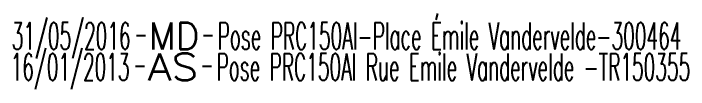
# Model space of a CAD drawing. Header units: millimetres. Extents: x 86000 to 86986, y 139260 to 140001.
# Drawn here: x 86940.68 to 86977.9, y 139259.57 to 139263.78 of the extents above; entities that cross this region are included whole.
import ezdxf
from ezdxf.enums import TextEntityAlignment as Align

# ---------------------------------------------------------------- set-up
doc = ezdxf.new("R2010")
doc.units = ezdxf.units.MM
doc.layers.get('0').update_dxf_attribs({"linetype": 'CONTINUOUS'})
doc.layers.add('M_910', color=255, linetype='CONTINUOUS')
doc.styles.get("Standard").update_dxf_attribs({"font": 'romans.shx', "width": 0.85})

# ---------------------------------------------------------------- blocks, each defined once
blk = doc.blocks.new('GIS_MODF')
at = {"color": 0, "linetype": 'Continuous', "flags": 128}
for points in [[(-2.176, -0.014), (-1.676, -0.014)], [(1.519, -0.014), (2.019, -0.014)]]:
    blk.add_lwpolyline(points, dxfattribs=at)
at = {"color": 0, "linetype": 'Continuous', "width": 0.5}
blk.add_attdef('DATE', text='', height=1.5, dxfattribs=at).set_placement((-2.502, -0.798), align=Align.RIGHT)
at = {"color": 0, "linetype": 'Continuous', "width": 1.771291}
blk.add_attdef('USER', text='', height=1.5, dxfattribs=at).set_placement((-1.507, -0.798), (1.276, -0.798), align=Align.FIT)
at = {"color": 0, "linetype": 'Continuous', "width": 0.5}
blk.add_attdef('DESC', (2.289, -0.798), '', height=1.5, dxfattribs=at)

msp = doc.modelspace()

# ---------------------------------------------------------------- block references
at = {"layer": 'M_910', "linetype": 'Continuous'}
ref = msp.add_blockref('GIS_MODF', (86949.638, 139262.576), dxfattribs=at)
ref.add_attrib('DATE', '31/05/2016', dxfattribs={"layer": '0', "color": 0, "linetype": 'Continuous', "height": 1.5, "width": 0.5}).set_placement((86947.136, 139261.778), align=Align.RIGHT)
ref.add_attrib('USER', 'MD', dxfattribs={"layer": '0', "color": 0, "linetype": 'Continuous', "height": 1.5, "width": 0.927819}).set_placement((86948.131, 139261.778), (86950.915, 139261.778), align=Align.FIT)
ref.add_attrib('DESC', 'Pose PRC150Al-Place Émile Vandervelde-300464', (86951.927, 139261.778), dxfattribs={"layer": '0', "color": 0, "linetype": 'Continuous', "height": 1.5, "width": 0.5})
ref = msp.add_blockref('GIS_MODF', (86949.579, 139260.867), dxfattribs=at)
ref.add_attrib('DATE', '16/01/2013', dxfattribs={"layer": '0', "color": 0, "linetype": 'Continuous', "height": 1.5, "width": 0.5}).set_placement((86947.077, 139260.069), align=Align.RIGHT)
ref.add_attrib('USER', 'AS', dxfattribs={"layer": '0', "color": 0, "linetype": 'Continuous', "height": 1.5, "width": 1.113383}).set_placement((86948.072, 139260.069), (86950.856, 139260.069), align=Align.FIT)
ref.add_attrib('DESC', 'Pose PRC150Al Rue Emile Vandervelde -TR150355', (86951.868, 139260.069), dxfattribs={"layer": '0', "color": 0, "linetype": 'Continuous', "height": 1.5, "width": 0.5})

doc.saveas('drawing.dxf')
